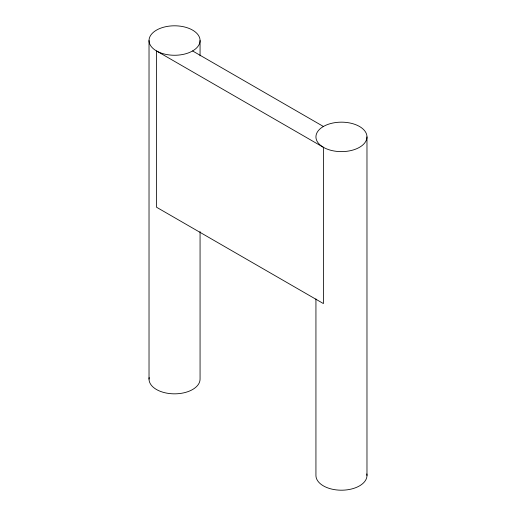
<?xml version="1.0" encoding="UTF-8"?>
<svg xmlns="http://www.w3.org/2000/svg" width="516" height="516" viewBox="0 0 516 516"><rect width="100%" height="100%" fill="white"/><g stroke="black" fill="none" stroke-linecap="round" stroke-linejoin="round"><path stroke-width="0.77" d="M192.591 50.949L323.409 126.478M366.973 136.895L366.973 475.468M315.934 298.925L315.934 475.468A25.516 14.732 0 0 0 342.785 490.181A25.516 14.732 0 0 0 366.831 473.927M200.066 40.532A25.516 14.732 0 0 1 161.792 53.29A25.516 14.732 0 0 1 161.792 27.774A25.516 14.732 0 0 1 200.066 40.532L200.066 55.851M200.066 231.587L200.066 379.105A25.516 14.732 0 0 1 173.215 393.818A25.516 14.732 0 0 1 149.169 377.57M149.027 40.532L149.027 379.105M323.409 147.312L156.503 50.949L156.503 207.213L323.409 303.576L323.409 147.312A25.516 14.732 0 0 1 334.845 122.666A25.516 14.732 0 0 1 366.102 140.707A25.516 14.732 0 0 1 323.409 147.312"/></g></svg>
